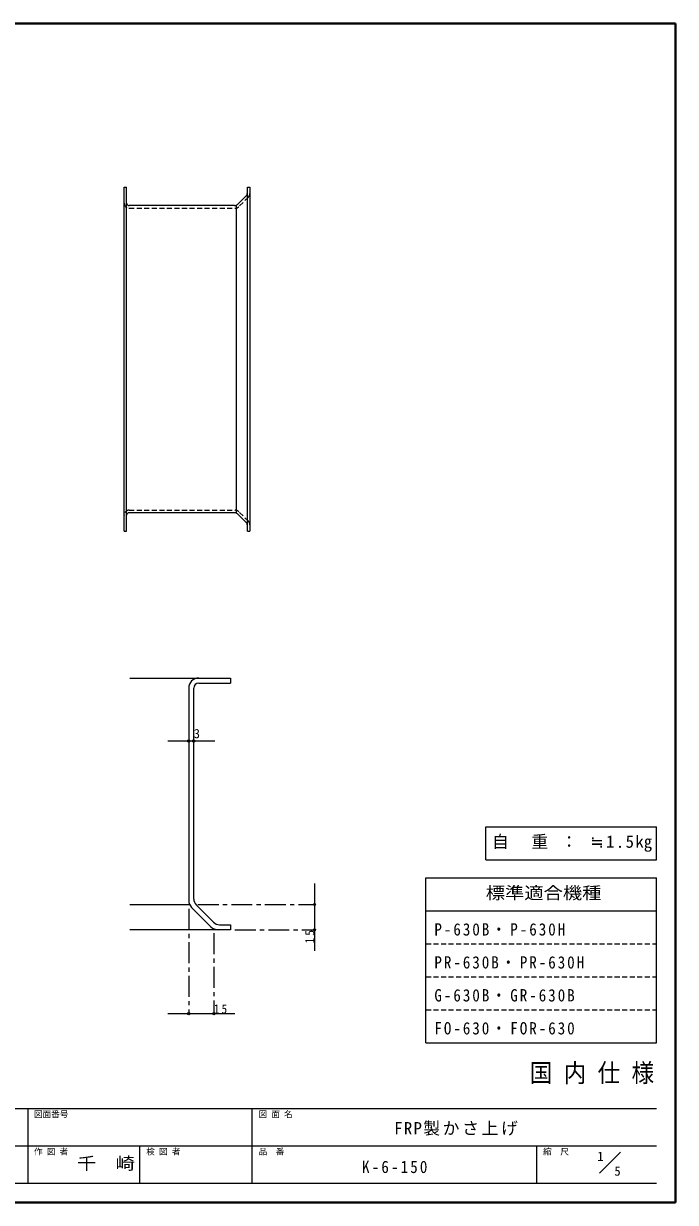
# Model space of a CAD drawing. Units: millimetres, scale not verified. Extents: x -1061 to 964, y -679 to 726.
# Drawn here: x 186 to 964, y -679 to 726 of the extents above; entities that cross this region are included whole.
import ezdxf
from ezdxf.enums import TextEntityAlignment as Align

# ---------------------------------------------------------------- set-up
doc = ezdxf.new("R2010")
doc.units = ezdxf.units.MM
doc.header["$LTSCALE"] = 5
doc.header["$PDMODE"] = 32
doc.header["$PDSIZE"] = 2.5
doc.linetypes.add('CHAIN1', pattern=[8, 5, -1, 1, -1])
doc.linetypes.add('DASHED1', pattern=[1.8, 1.2, -0.6])
doc.layers.add('0-0', color=7, linetype='Continuous', lineweight=18)
doc.styles.add('ＭＳ ゴシック', font='')
doc.styles.get('ＭＳ ゴシック').set_extended_font_data('MS Gothic')

msp = doc.modelspace()

# ---------------------------------------------------------------- linework, layer by layer
at = {"layer": '0-0', "color": 1, "lineweight": 40}
for p, q in [((963.599, 725.957), (-1061.401, 725.957)), ((963.599, -679.043), (963.599, 725.957)), ((963.599, -679.043), (-1061.401, -679.043))]:
    msp.add_line(p, q, dxfattribs=at)
at = {"layer": '0-0', "color": 5, "lineweight": 25}
for p, q in [((306.099, 530.957), (309.099, 530.957)), ((306.099, 120.957), (306.099, 530.957)), ((309.099, 120.957), (309.099, 530.957)), ((453.099, 120.957), (453.099, 530.957)), ((306.099, 120.957), (309.099, 120.957)), ((453.099, 120.957), (456.099, 120.957)), ((395.099, -54.043), (433.099, -54.043)), ((433.099, -54.043), (433.099, -60.043)), ((383.099, -66.043), (383.099, -319.073)), ((389.099, -317.416), (389.099, -66.043)), ((395.099, -60.043), (433.099, -60.043)), ((409.585, -350.529), (386.614, -327.558)), ((412.656, -345.114), (392.028, -324.487)), ((419.727, -348.043), (433.099, -348.043)), ((433.099, -348.043), (433.099, -354.043)), ((433.099, -354.043), (418.07, -354.043))]:
    msp.add_line(p, q, dxfattribs=at)
at = {"layer": '0-0'}
for p, q in [((451.635, 520.735), (441.321, 510.421)), ((437.786, 508.957), (312.099, 508.957)), ((437.786, 142.957), (312.099, 142.957)), ((451.635, 131.178), (441.321, 141.492)), ((313.099, -54.043), (395.099, -54.043)), ((418.07, -354.043), (313.099, -354.043)), ((872.988, -644.297), (898.242, -619.043))]:
    msp.add_line(p, q, dxfattribs=at)
at = {"layer": '0-0', "color": 4, "linetype": 'DASHED1', "lineweight": 9}
for p, q in [((312.099, 505.957), (438.614, 505.957)), ((454.342, 519.199), (442.857, 507.714)), ((312.099, 145.957), (438.614, 145.957)), ((454.342, 132.714), (442.857, 144.199))]:
    msp.add_line(p, q, dxfattribs=at)
at = {"layer": '0-0', "color": 4, "lineweight": 9}
for p, q in [((439.857, 509.406), (439.857, 142.508)), ((358.099, -129.043), (414.099, -129.043)), ((533.099, -299.043), (533.099, -379.043)), ((313.099, -324.043), (384.177, -324.043)), ((358.099, -454.043), (438.099, -454.043))]:
    msp.add_line(p, q, dxfattribs=at)
at = {"layer": '0-0', "color": 3}
for p, q in [((737.528, -231.543), (941.099, -231.543)), ((737.528, -270.829), (737.528, -231.543)), ((941.099, -270.829), (941.099, -231.543)), ((737.528, -270.829), (941.099, -270.829)), ((666.099, -292.258), (941.099, -292.258)), ((666.099, -488.686), (666.099, -292.258)), ((941.099, -488.686), (941.099, -292.258)), ((666.099, -331.543), (941.099, -331.543)), ((666.099, -488.686), (941.099, -488.686))]:
    msp.add_line(p, q, dxfattribs=at)
at = {"layer": '0-0', "color": 4, "linetype": 'CHAIN1', "lineweight": 9}
for p, q in [((383.099, -329.043), (383.099, -454.043)), ((393.98, -324.043), (533.099, -324.043)), ((413.099, -358.3), (413.099, -454.043)), ((438.099, -354.043), (533.099, -354.043))]:
    msp.add_line(p, q, dxfattribs=at)
at = {"layer": '0-0', "linetype": 'DASHED1'}
for p, q in [((666.099, -370.829), (941.099, -370.829)), ((666.099, -410.115), (941.099, -410.115)), ((666.099, -449.4), (941.099, -449.4))]:
    msp.add_line(p, q, dxfattribs=at)
at = {"layer": '0-0', "color": 6, "lineweight": 25}
for p, q in [((-1038.901, -567.258), (941.099, -567.258)), ((191.099, -567.258), (191.099, -656.543)), ((458.957, -656.543), (458.957, -567.258)), ((941.099, -611.9), (-76.758, -611.9)), ((325.028, -656.543), (325.028, -611.9)), ((798.242, -656.543), (798.242, -611.9)), ((941.099, -656.543), (-1038.901, -656.543))]:
    msp.add_line(p, q, dxfattribs=at)
at = {"layer": '0-0', "color": 5, "lineweight": 25}
msp.add_lwpolyline([(453.099, 530.957), (456.099, 530.957), (456.099, 120.957)], dxfattribs=at)
at = {"layer": '0-0'}
for centre, radius, start, end in [((448.099, 524.27), 5, 315, 360), ((312.099, 511.957), 3, 180, 270), ((437.786, 513.957), 5, 270, 315), ((312.099, 139.957), 3, 90, 180), ((437.786, 137.957), 5, 45, 90), ((448.099, 127.643), 5, 0, 45)]:
    msp.add_arc(centre, radius, start, end, dxfattribs=at)
at = {"layer": '0-0', "color": 4, "linetype": 'DASHED1', "lineweight": 9}
for centre, start, end in [((450.099, 523.442), 315, 0), ((312.099, 511.957), 180, 270), ((438.614, 511.957), 270, 315), ((312.099, 139.957), 90, 180), ((438.614, 139.957), 45, 90), ((450.099, 128.471), 0, 45)]:
    msp.add_arc(centre, 6, start, end, dxfattribs=at)
at = {"layer": '0-0', "color": 5, "lineweight": 25}
for centre, radius, start, end in [((395.099, -66.043), 12, 90, 180), ((395.099, -66.043), 6, 90, 180), ((395.099, -319.073), 12, 180, 225), ((399.099, -317.416), 10, 180, 225), ((418.07, -342.043), 12, 225, 270), ((419.727, -338.043), 10, 225, 270)]:
    msp.add_arc(centre, radius, start, end, dxfattribs=at)
at = {"layer": '0-0', "color": 4}
for p in [(383.099, -129.043), (389.099, -129.043), (533.099, -324.043), (533.099, -354.043), (383.099, -454.043), (413.099, -454.043)]:
    msp.add_point(p, dxfattribs=at)

# ---------------------------------------------------------------- texts
at = {"layer": '0-0', "style": 'ＭＳ ゴシック'}
for s, height, p in [('3', 11, (389.099, -129.043)), ('図面番号', 7.331, (198.599, -579.758)), ('図 面 名', 7.331, (466.457, -579.758)), ('作 図 者', 7.331, (198.599, -624.4)), ('検 図 者', 7.331, (332.528, -624.4)), ('品\u3000番', 7.331, (466.457, -624.4)), ('縮\u3000尺', 7.331, (805.742, -624.4)), ('1', 11, (870.449, -632.805)), ('5', 11, (890.809, -650.495))]:
    msp.add_text(s, height=height, dxfattribs=at).set_placement(p, align=Align.BOTTOM_LEFT)
for s, height, width, p in [('標準適合機種', 14.66, 1.15, (737.349, -321.9)), ('国 内 仕 様', 21.99, 0.9, (789.849, -542.258)), ('千\u3000崎', 14.66, 1.15, (250.028, -644.222))]:
    msp.add_text(s, height=height, dxfattribs=dict(at, width=width)).set_placement(p, align=Align.BOTTOM_LEFT)
at = {"layer": '0-0', "attachment_point": 7, "style": 'ＭＳ ゴシック'}
for s, insert, char_height in [('\\T1.17;自\u3000重\\~：\\~≒1.5㎏', (744.939, -261.186), 14.66), ('\\T1.26;\\W0.9;P-630B・P-630H', (676.099, -361.186), 14.66), ('\\T1.26;\\W0.9;PR-630B・PR-630H', (676.099, -400.472), 14.66), ('\\T1.26;\\W0.9;G-630B・GR-630B', (676.099, -439.758), 14.66), ('\\T1.36;\\W0.9;15', (413.099, -454.043), 11), ('\\T1.26;\\W0.9;FO-630・FOR-630', (676.099, -479.043), 14.66), ('\\T1.16;FRP製かさ上げ', (628.153, -599.579), 14.66), ('\\T1.28;\\W0.9;K-6-150', (589.849, -644.222), 14.66)]:
    msp.add_mtext(s, dxfattribs=dict(at, insert=insert, char_height=char_height))
at = {"layer": '0-0', "insert": (533.099, -370.293), "char_height": 11, "attachment_point": 7, "rotation": 90, "style": 'ＭＳ ゴシック'}
msp.add_mtext('\\T1.36;\\W0.9;15', dxfattribs=at)

doc.saveas('drawing.dxf')
